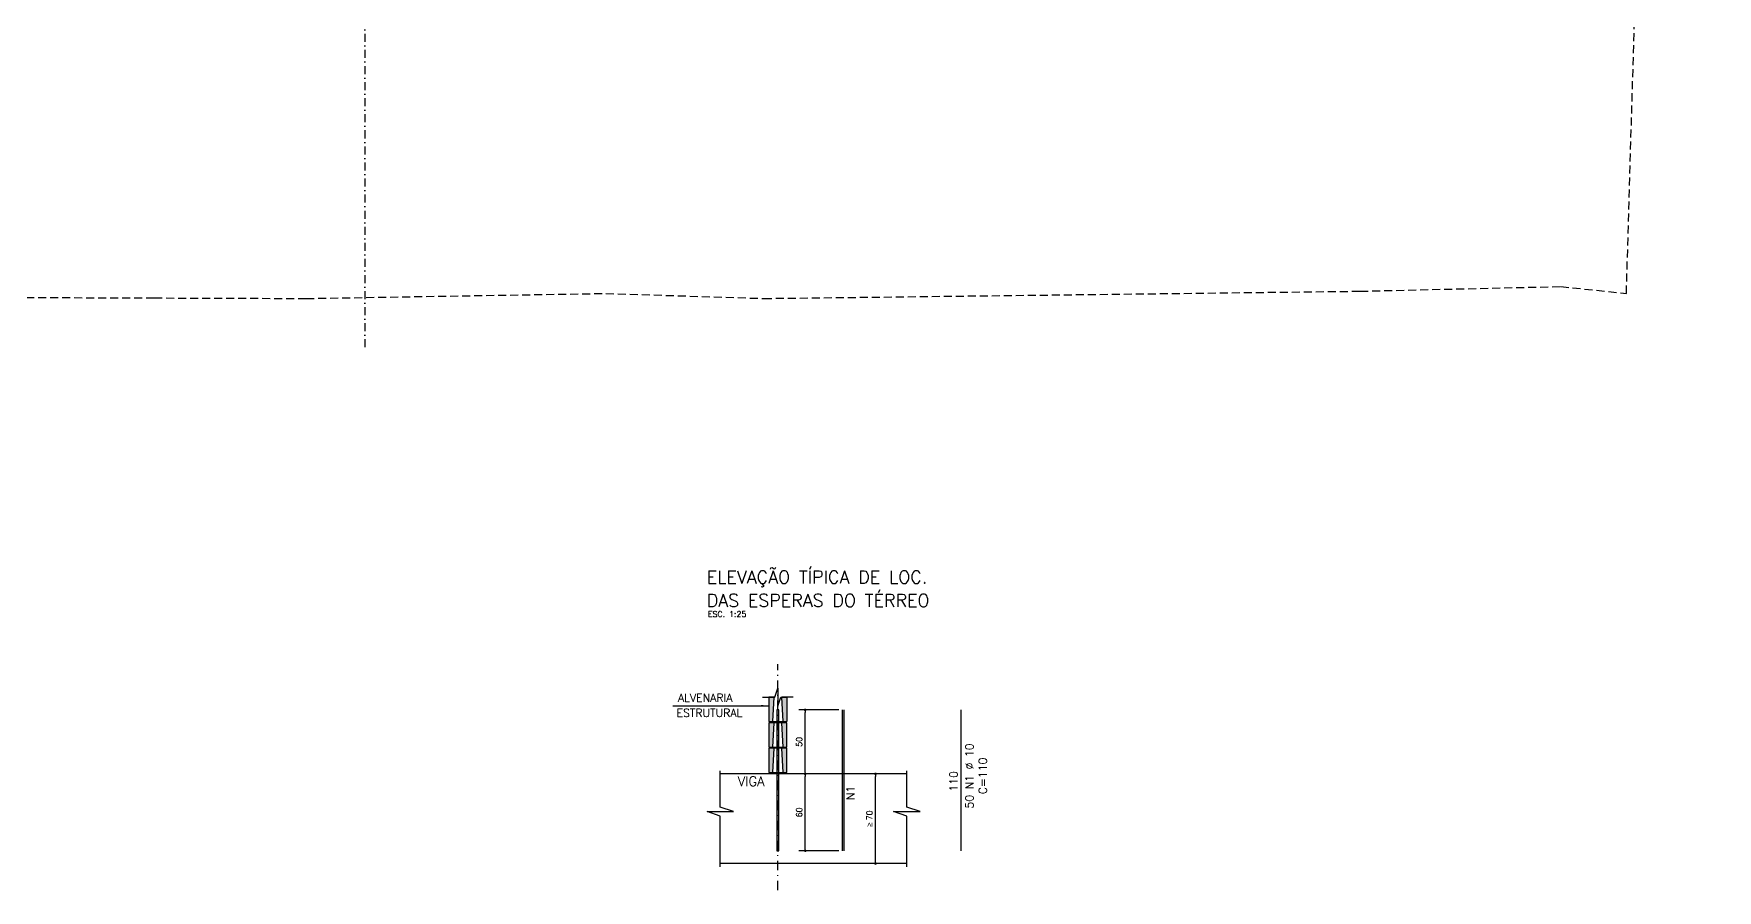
# Model space of a CAD drawing. Extents: x 26375 to 47400, y -1187 to 1911.
# Drawn here: x 44770 to 47400, y -1144 to 194 of the extents above; entities that cross this region are included whole.
import ezdxf

# ---------------------------------------------------------------- set-up
doc = ezdxf.new("R2010")
doc.units = 0
doc.header["$LTSCALE"] = 25
for name, pattern in [('DASHDOT', [1, 0.5, -0.25, 0, -0.25]), ('DASHED2', [0.375, 0.25, -0.125]), ('ESTILO_TQS_0003', [1.25, 0.6, -0.3, 0.05, -0.3])]:
    doc.linetypes.add(name, pattern=pattern)
for name, color, linetype in [('COTA', 1, 'Continuous'), ('EIXOS', 1, 'DASHDOT'), ('H1', 251, 'Continuous'), ('H3', 253, 'Continuous'), ('H7', 1, 'Continuous'), ('LINHA_FINA', 1, 'Continuous'), ('PENA_01', 1, 'Continuous'), ('PENA_02', 2, 'Continuous'), ('PENA_06', 6, 'Continuous'), ('Pena_1', 1, 'Continuous'), ('PENA_19', 240, 'Continuous'), ('PENA_2', 2, 'Continuous'), ('Pena_3', 3, 'Continuous'), ('Pena_4', 4, 'Continuous'), ('PENA_5', 5, 'Continuous'), ('TERRENO', 1, 'Continuous'), ('TEXTO', 3, 'Continuous')]:
    doc.layers.add(name, color=color, linetype=linetype)
doc.styles.add('COTA', font='romans.shx')
doc.styles.get("Standard").update_dxf_attribs({"font": 'romans.shx'})
doc.styles.add('TEXTO1', font='romans.shx', dxfattribs={"height": 9})
doc.styles.add('TEXTO2', font='romans.shx', dxfattribs={"height": 12.5})
doc.styles.add('Texto3', font='romans.shx', dxfattribs={"height": 20})
doc.dimstyles.new('forma', dxfattribs={"dimtxt": 1.8, "dimasz": 0.8, "dimexe": 2, "dimexo": 1, "dimgap": 1, "dimtad": 1, "dimdec": 1, "dimzin": 9, "dimtxsty": 'COTA', "dimblk1": 'DOT', "dimblk2": 'DOT', "dimsah": 1, "dimcen": 0, "dimdle": 1, "dimclrd": 256, "dimclre": 256, "dimclrt": 2, "dimadec": 0, "dimazin": 0, "dimtfac": 1, "dimtdec": 0, "dimtmove": 0, "dimatfit": 3, "dimfxl": 1, "dimtolj": 1, "dimtzin": 0, "dimarcsym": 0})

# ---------------------------------------------------------------- blocks, each defined once
blk = doc.blocks.new('ss')
at = {"layer": 'LINHA_FINA'}
blk.add_solid([(0, 0), (-2.5, -0.29), (-2.5, 0.3)], dxfattribs=at)
blk = doc.blocks.new('A$C7EB140D9')
at = {"layer": 'Pena_1'}
for p, q in [((0, 14), (18.4, 14)), ((48, 14), (29.8, 14))]:
    blk.add_line(p, q, dxfattribs=at)
blk.add_lwpolyline([(10, 14), (19.3, 14), (24, 28), (24, 0), (28.7, 14), (38, 14)], dxfattribs=at)
blk = doc.blocks.new('_Dot')
at = {"color": 0, "linetype": 'ByBlock', "lineweight": -2}
blk.add_line((-0.5, 0), (-1, 0), dxfattribs=at)
at = {"color": 0, "linetype": 'ByBlock', "const_width": 0.5}
blk.add_lwpolyline([(-0.25, 0, 1), (0.25, 0, 1)], format="xyb", close=True, dxfattribs=at)
blk = doc.blocks.new('*D1155')
at = {"layer": 'COTA', "lineweight": -2, "transparency": 16777216}
for p, q in [((45996.3, -961.8), (45965.4, -961.8)), ((45975.4, -1077.8), (45975.4, -965.8)), ((46028.1, -1081.8), (45965.4, -1081.8))]:
    blk.add_line(p, q, dxfattribs=at)
at = {"layer": 'Defpoints', "color": 0, "transparency": 16777216}
for p in [(45975.4, -961.8), (46001.3, -961.8), (46033.1, -1081.8)]:
    blk.add_point(p, dxfattribs=at)
at = {"layer": 'COTA', "lineweight": -2, "transparency": 16777216, "xscale": 4, "yscale": 4, "zscale": 4}
for p, rotation in [((45975.4, -961.8), 90), ((45975.4, -1081.8), 270)]:
    blk.add_blockref('_Dot', p, dxfattribs=dict(at, rotation=rotation))
at = {"layer": 'COTA', "color": 2, "transparency": 16777216, "insert": (45965.9, -1021.8), "char_height": 9, "attachment_point": 5, "rotation": 90, "style": 'COTA'}
blk.add_mtext('\\A1;60 ', dxfattribs=at)
blk = doc.blocks.new('*D1156')
at = {"layer": 'COTA', "lineweight": -2, "transparency": 16777216}
for p, q in [((46028.1, -861.8), (45965.4, -861.8)), ((45975.4, -957.8), (45975.4, -865.8)), ((45996.3, -961.8), (45965.4, -961.8))]:
    blk.add_line(p, q, dxfattribs=at)
at = {"layer": 'Defpoints', "color": 0, "transparency": 16777216}
for p in [(45975.4, -861.8), (46033.1, -861.8), (46001.3, -961.8)]:
    blk.add_point(p, dxfattribs=at)
at = {"layer": 'COTA', "lineweight": -2, "transparency": 16777216, "xscale": 4, "yscale": 4, "zscale": 4}
for p, rotation in [((45975.4, -861.8), 90), ((45975.4, -961.8), 270)]:
    blk.add_blockref('_Dot', p, dxfattribs=dict(at, rotation=rotation))
at = {"layer": 'COTA', "color": 2, "transparency": 16777216, "insert": (45965.9, -911.8), "char_height": 9, "attachment_point": 5, "rotation": 90, "style": 'COTA'}
blk.add_mtext('\\A1;50 ', dxfattribs=at)
blk = doc.blocks.new('*D1157')
at = {"layer": 'COTA', "lineweight": -2, "transparency": 16777216}
for p, q in [((46081.2, -961.8), (46075.2, -961.8)), ((46085.2, -1097.8), (46085.2, -965.8)), ((46081.2, -1101.8), (46075.2, -1101.8))]:
    blk.add_line(p, q, dxfattribs=at)
at = {"layer": 'Defpoints', "color": 0, "transparency": 16777216}
for p in [(46085.2, -961.8), (46086.2, -961.8), (46086.2, -1101.8)]:
    blk.add_point(p, dxfattribs=at)
at = {"layer": 'COTA', "lineweight": -2, "transparency": 16777216, "xscale": 4, "yscale": 4, "zscale": 4}
for p, rotation in [((46085.2, -961.8), 90), ((46085.2, -1101.8), 270)]:
    blk.add_blockref('_Dot', p, dxfattribs=dict(at, rotation=rotation))
at = {"layer": 'COTA', "color": 2, "transparency": 16777216, "insert": (46075.7, -1031.8), "char_height": 9, "attachment_point": 5, "rotation": 90, "style": 'COTA'}
blk.add_mtext('\\A1;{\\fArial|b0|i0|c0|p34;≥ }70', dxfattribs=at)

msp = doc.modelspace()

# ---------------------------------------------------------------- hatches: boundary and pattern name
at = {"layer": 'H1'}
for points in [[(45945.83, -879.85), (45919.83, -879.85), (45919.83, -881.85), (45926.83, -881.85), (45945.83, -881.85)], [(45945.83, -919.85), (45940.83, -919.85), (45919.83, -919.85), (45919.83, -921.85), (45926.83, -921.85), (45945.83, -921.85)], [(45945.83, -959.85), (45940.83, -959.85), (45919.83, -959.85), (45919.83, -961.85), (45926.83, -961.85), (45945.83, -961.85)]]:
    msp.add_hatch(color=256, dxfattribs=at).paths.add_polyline_path(points)
at = {"layer": 'H3'}
for points in [[(45926.83, -841.85), (45918.83, -841.85), (45918.83, -879.85), (45924.83, -879.85)], [(45946.83, -841.85), (45938.83, -841.85), (45940.83, -879.85), (45946.83, -879.85)], [(45918.83, -919.85), (45924.83, -919.85), (45926.83, -881.85), (45918.83, -881.85)], [(45940.83, -919.85), (45946.83, -919.85), (45946.83, -881.85), (45938.83, -881.85)], [(45926.83, -921.85), (45918.83, -921.85), (45918.83, -959.85), (45924.83, -959.85)], [(45946.83, -921.85), (45938.83, -921.85), (45940.83, -959.85), (45946.83, -959.85)]]:
    msp.add_hatch(color=256, dxfattribs=at).paths.add_polyline_path(points)
at = {"layer": 'H7'}
msp.add_hatch(color=256, dxfattribs=at).paths.add_polyline_path([(46033.06, -1081.85), (46036.3, -1081.85), (46036.3, -861.85), (46033.06, -861.85)])
at = {"layer": 'PENA_19', "linetype": 'Continuous'}
msp.add_hatch(color=256, dxfattribs=at).paths.add_polyline_path([(45934.45, -861.85), (45931.21, -861.85), (45931.21, -1081.85), (45934.45, -1081.85)])

# ---------------------------------------------------------------- linework, layer by layer
at = {"layer": 'EIXOS'}
msp.add_line((45287.74, 1825.19), (45287.74, -301.3), dxfattribs=at)
at = {"layer": 'LINHA_FINA'}
msp.add_line((45768.82, -855.51), (45918.83, -855.51), dxfattribs=at)
at = {"layer": 'PENA_01'}
for points in [[(45842.83, -1106.85), (45842.83, -1027.67), (45822.04, -1020.74), (45863.62, -1020.74), (45842.83, -1013.81), (45842.83, -956.85)], [(46134.19, -1106.85), (46134.19, -1027.67), (46113.4, -1020.74), (46154.98, -1020.74), (46134.19, -1013.81), (46134.19, -956.85)]]:
    msp.add_lwpolyline(points, dxfattribs=at)
at = {"layer": 'PENA_06', "linetype": 'Continuous'}
msp.add_lwpolyline([(46218.55, -861.85), (46218.55, -1081.85)], dxfattribs=at)
at = {"layer": 'Pena_1', "linetype": 'ESTILO_TQS_0003'}
msp.add_line((45932.83, -1143.58), (45932.83, -790.63), dxfattribs=at)
at = {"layer": 'PENA_19', "linetype": 'Continuous'}
msp.add_lwpolyline([(45934.45, -861.85), (45931.21, -861.85), (45931.21, -1081.85), (45934.45, -1081.85), (45934.45, -1081.85), (45934.45, -1081.85), (45934.45, -861.85)], dxfattribs=at)
at = {"layer": 'PENA_2'}
msp.add_line((45918.83, -879.85), (45946.83, -879.85), dxfattribs=at)
for points in [[(45924.83, -879.85), (45926.83, -841.85), (45918.83, -841.85), (45918.83, -879.85)], [(45940.83, -879.85), (45938.83, -841.85), (45946.83, -841.85), (45946.83, -879.85)], [(45918.83, -919.85), (45946.83, -919.85), (45946.83, -881.85), (45918.83, -881.85), (45918.83, -919.85)], [(45924.83, -919.85), (45926.83, -881.85)], [(45940.83, -919.85), (45938.83, -881.85)], [(45918.83, -921.85), (45918.83, -959.85)], [(45918.83, -959.85), (45946.83, -959.85), (45946.83, -921.85), (45918.83, -921.85)], [(45924.83, -959.85), (45926.83, -921.85)], [(45940.83, -959.85), (45938.83, -921.85)]]:
    msp.add_lwpolyline(points, dxfattribs=at)
at = {"layer": 'Pena_3'}
for p, q in [((46134.19, -961.85), (45842.83, -961.85)), ((46134.19, -1101.85), (45842.83, -1101.85))]:
    msp.add_line(p, q, dxfattribs=at)
at = {"layer": 'PENA_5'}
for p, q in [((46033.06, -861.85), (46033.06, -1081.85)), ((46036.3, -1081.85), (46036.3, -861.85))]:
    msp.add_line(p, q, dxfattribs=at)
at = {"layer": 'TERRENO', "linetype": 'DASHED2', "ltscale": 2}
msp.add_lwpolyline([(44720.92, -217.74), (44958.38, -218.64), (45195.84, -219.46), (45664.11, -211.55), (45910.66, -219.46), (46842.33, -208.08), (47155.4, -200.81), (47257.92, -211.5), (47279.57, 517.7), (47271.12, 518.61), (47306.59, 847.74), (47324.09, 932.95), (47376.07, 1485.4), (47400, 1800.63), (46854.4, 1807.49), (46854.73, 1794.95), (45846.74, 1811.82), (45180.69, 1808.98), (44431.33, 1805.88)], dxfattribs=at)

# ---------------------------------------------------------------- block references
at = {"layer": 'LINHA_FINA', "xscale": 5, "yscale": 5, "zscale": 5}
msp.add_blockref('ss', (45918.83, -855.51), dxfattribs=at)
at = {"layer": 'Pena_4'}
msp.add_blockref('A$C7EB140D9', (45908.83, -855.85), dxfattribs=at)

# ---------------------------------------------------------------- texts
at = {"layer": 'PENA_02', "linetype": 'Continuous'}
msp.add_text('VIGA', height=15, dxfattribs=at).set_placement((45870.16, -980.83))
at = {"layer": 'TEXTO', "color": 4, "style": 'Texto3'}
for s, p in [('ELEVAÇÃO TÍPICA DE LOC. ', (45821.56, -664.47)), ('DAS ESPERAS DO TÉRREO', (45821.56, -700.94))]:
    msp.add_text(s, height=20, dxfattribs=at).set_placement(p)
at = {"layer": 'TEXTO', "color": 2, "style": 'TEXTO1'}
msp.add_text('ESC. 1:25', height=9, dxfattribs=at).set_placement((45823.26, -716.8))
at = {"layer": 'TEXTO', "color": 3, "style": 'TEXTO2'}
for s, p in [('ALVENARIA', (45776.61, -849.25)), ('ESTRUTURAL', (45774.4, -872.8))]:
    msp.add_text(s, height=12.5, dxfattribs=at).set_placement(p)
at = {"layer": 'TEXTO', "color": 3, "insert": (46242.34, -965.04), "char_height": 12.5, "width": 180.3571, "attachment_point": 5, "rotation": 90, "style": 'TEXTO2'}
msp.add_mtext('\\A1;50 N1 %%C 10 \\PC=110', dxfattribs=at)
at = {"layer": 'TEXTO', "color": 3, "char_height": 12.5, "attachment_point": 5, "rotation": 90, "style": 'TEXTO2'}
for s, insert in [('\\A1;110', (46207.17, -973.5)), ('\\A1;N1', (46046.13, -991.47))]:
    msp.add_mtext(s, dxfattribs=dict(at, insert=insert))

# ---------------------------------------------------------------- dimensions: what is measured, and where the dimension line sits
at = {"layer": 'COTA'}
for base, p1, p2, picture, middle in [((45975.42, -861.85), (46001.32, -961.85), (46033.06, -861.85), '*D1156', (45965.92, -911.85)), ((45975.42, -961.85), (46033.06, -1081.85), (46001.32, -961.85), '*D1155', (45965.92, -1021.85))]:
    dim = msp.add_linear_dim(base=base, p1=p1, p2=p2, angle=90, dimstyle='forma', override={"dimscale": 5, "dimlfac": 0.5, "dimpost": ' '}, dxfattribs=at)
    dim.commit()
    dim.dimension.update_dxf_attribs({"geometry": picture, "text_midpoint": middle})
dim = msp.add_linear_dim(base=(46085.2, -961.85), p1=(46086.19, -1101.85), p2=(46086.19, -961.85), angle=90, text='{\\fArial|b0|i0|c0|p34;≥ }70', dimstyle='forma', override={"dimscale": 5, "dimlfac": 0.5, "dimpost": ' '}, dxfattribs=at)
dim.commit()
dim.dimension.update_dxf_attribs({"geometry": '*D1157', "text_midpoint": (46075.7, -1031.85)})

doc.saveas('drawing.dxf')
